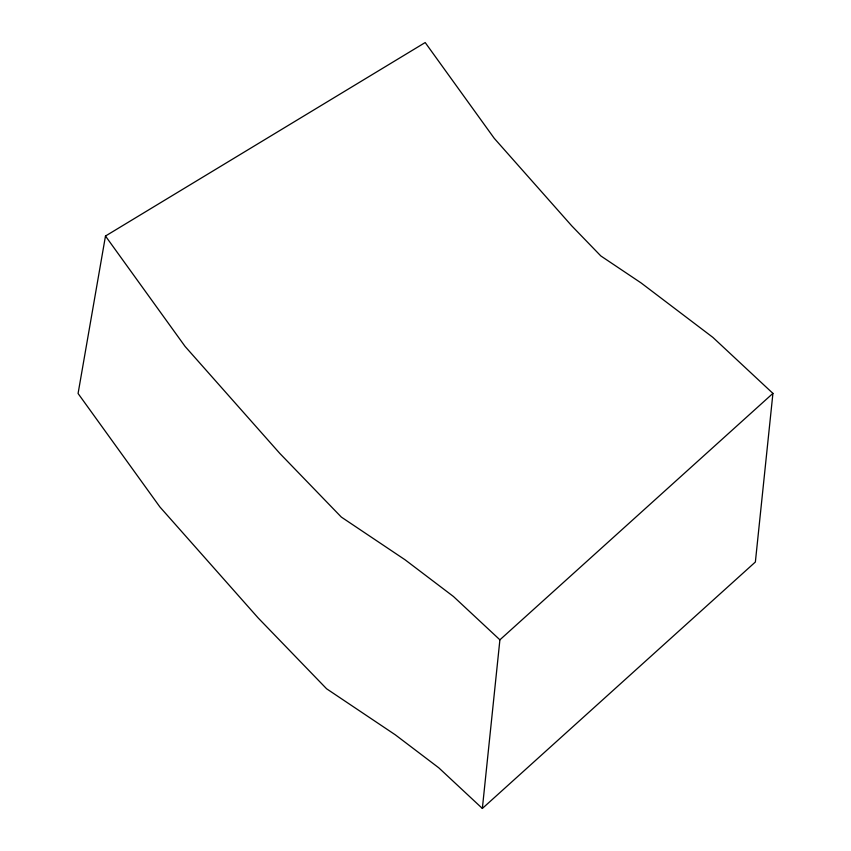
<?xml version="1.0" encoding="UTF-8"?>
<svg xmlns="http://www.w3.org/2000/svg" width="851" height="851" viewBox="0 0 851 851"><rect width="100%" height="100%" fill="white"/><g stroke="black" fill="none" stroke-linecap="round" stroke-linejoin="round"><path stroke-width="1.28" d="M482.357 808.45L499.899 639.824L772.921 393.385L712.893 337.4L641.08 282.926L600.817 255.938L571.744 225.855L494.261 138.351L425.192 42.55L105.481 236.035L78.079 393.492L159.914 506.983L258.225 618.017L326.614 688.789L395.3 734.817L438.754 767.793L482.357 808.45L755.369 562.011L772.921 393.385M499.899 639.824L453.445 596.498L405.044 559.777L341.315 517.068L279.777 453.381L185.093 346.453L105.481 236.035"/></g></svg>
